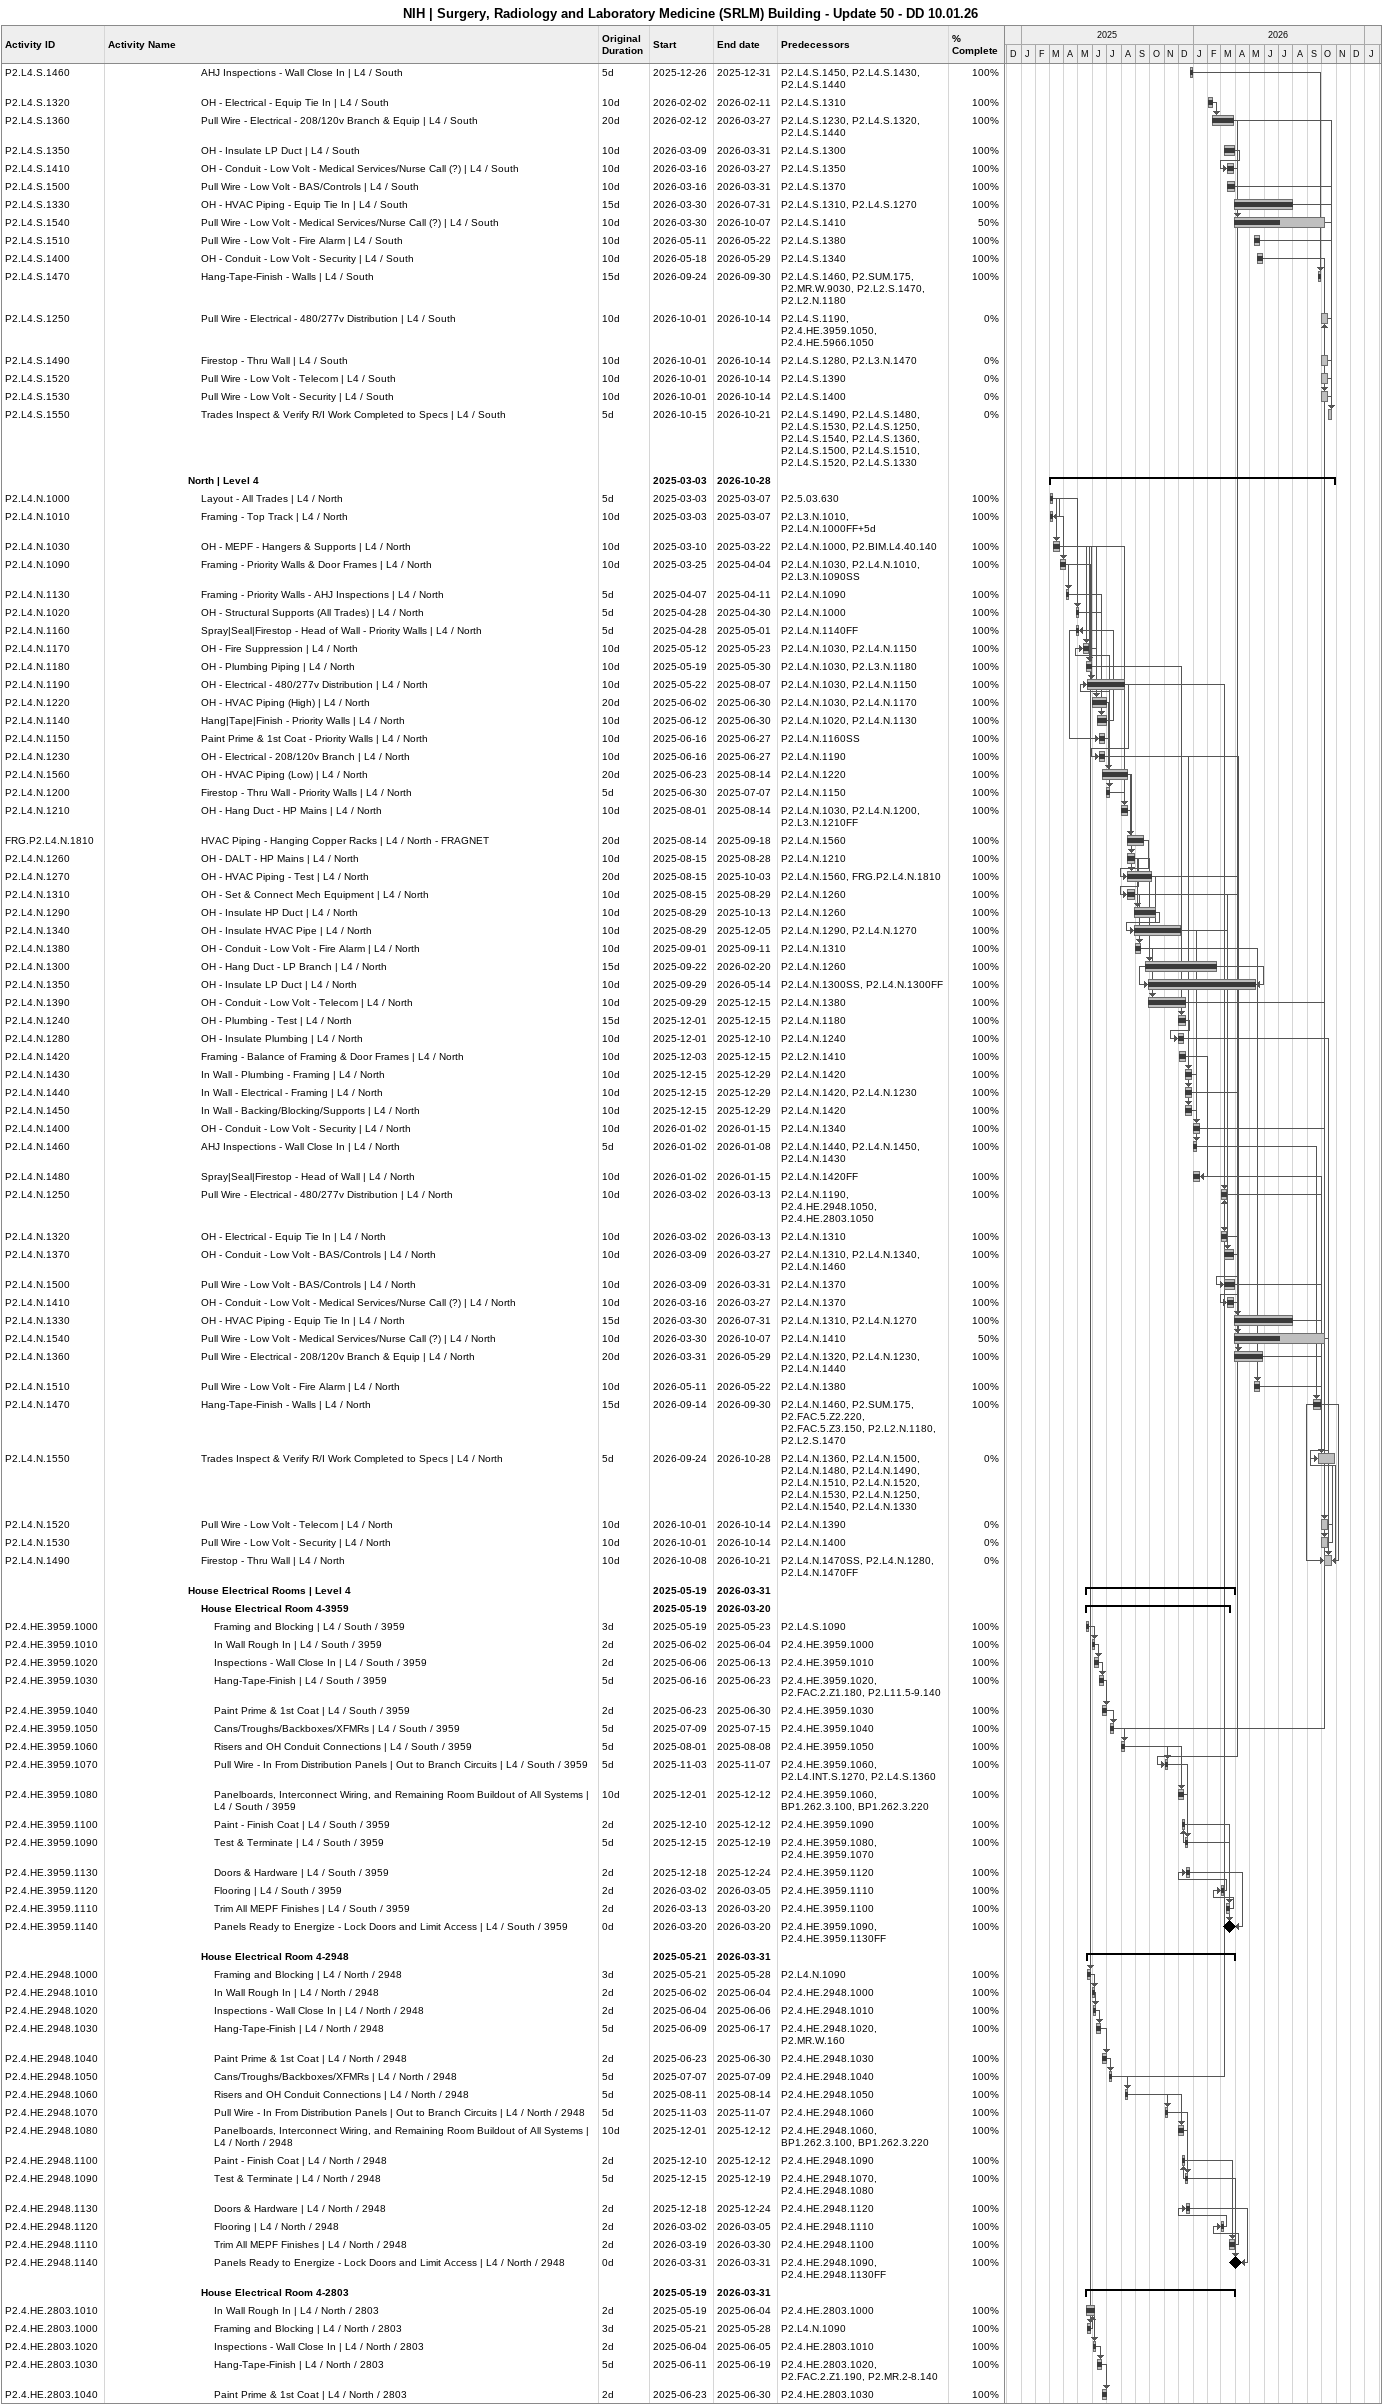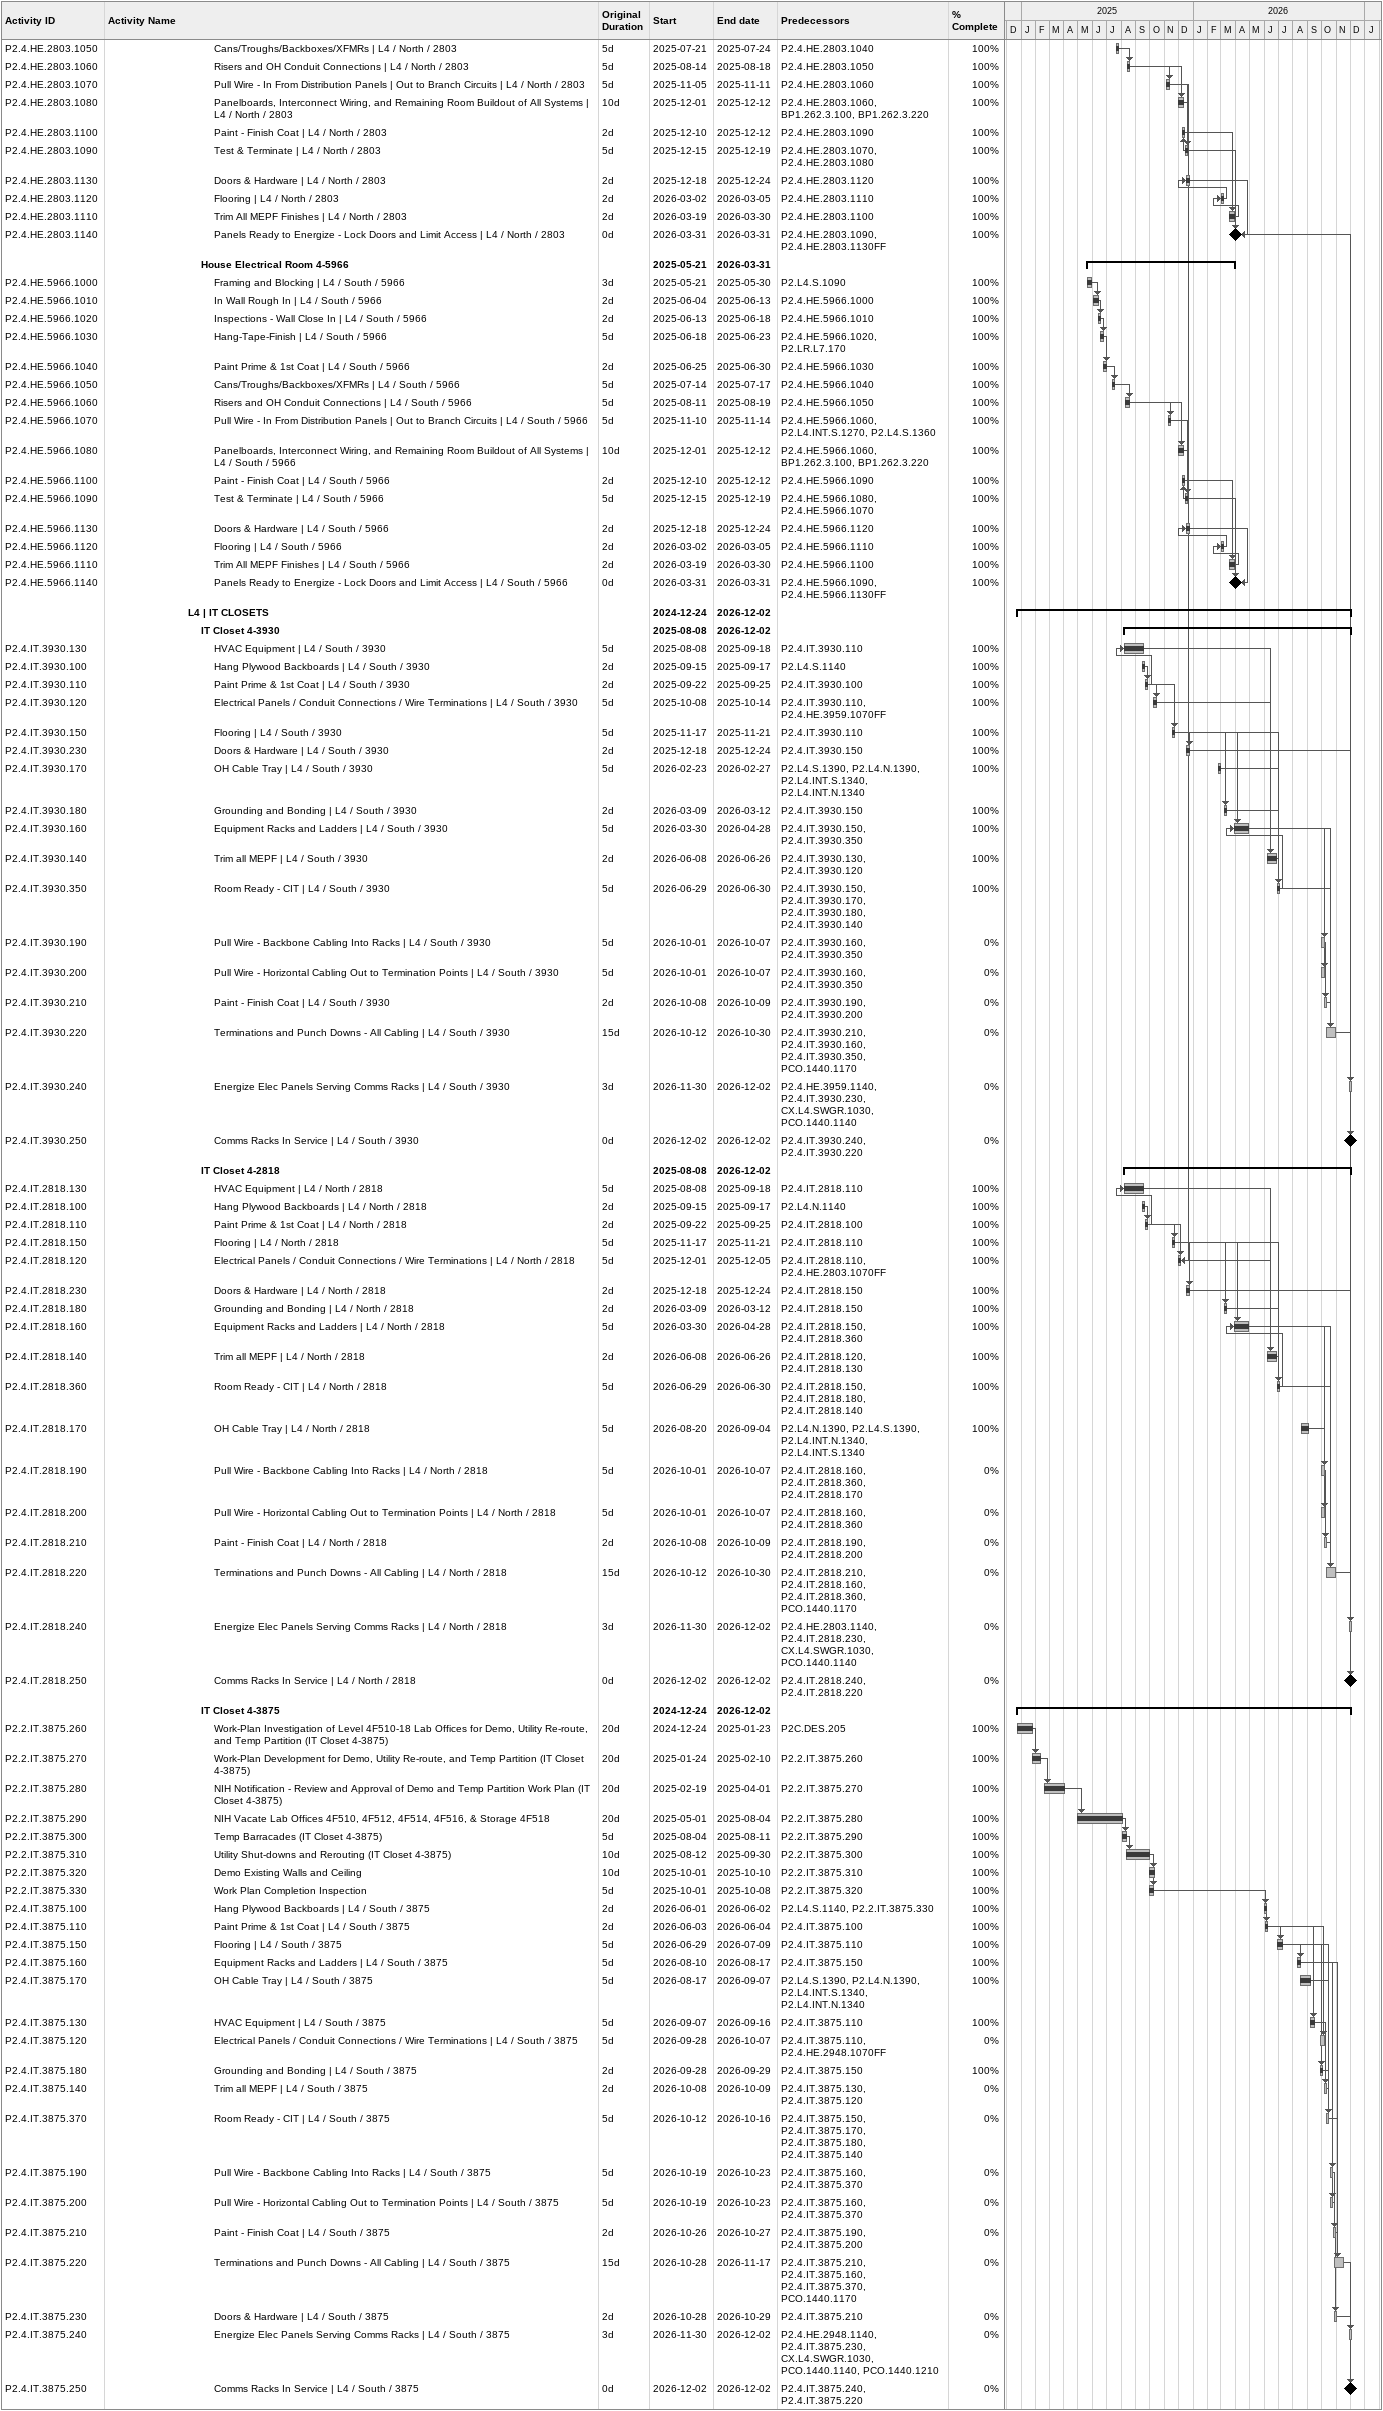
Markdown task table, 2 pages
NIH | Surgery, Radiology and Laboratory Medicine (SRLM) Building - Update 50 - DD 10.01.26

| ID | Level | Task | Original duration | Start | Finish | Predecessors | % complete |
|---|---|---|---|---|---|---|---|
| P2.L4.S.1460 | 8 | AHJ Inspections - Wall Close In \| L4 / South | 5d | 2025-12-26 | 2025-12-31 | P2.L4.S.1450, P2.L4.S.1430, P2.L4.S.1440 | 100 |
| P2.L4.S.1320 | 8 | OH - Electrical - Equip Tie In \| L4 / South | 10d | 2026-02-02 | 2026-02-11 | P2.L4.S.1310 | 100 |
| P2.L4.S.1360 | 8 | Pull Wire - Electrical - 208/120v Branch & Equip \| L4 / South | 20d | 2026-02-12 | 2026-03-27 | P2.L4.S.1230, P2.L4.S.1320, P2.L4.S.1440 | 100 |
| P2.L4.S.1350 | 8 | OH - Insulate LP Duct \| L4 / South | 10d | 2026-03-09 | 2026-03-31 | P2.L4.S.1300 | 100 |
| P2.L4.S.1410 | 8 | OH - Conduit - Low Volt - Medical Services/Nurse Call (?) \| L4 / South | 10d | 2026-03-16 | 2026-03-27 | P2.L4.S.1350 | 100 |
| P2.L4.S.1500 | 8 | Pull Wire - Low Volt - BAS/Controls \| L4 / South | 10d | 2026-03-16 | 2026-03-31 | P2.L4.S.1370 | 100 |
| P2.L4.S.1330 | 8 | OH - HVAC Piping - Equip Tie In \| L4 / South | 15d | 2026-03-30 | 2026-07-31 | P2.L4.S.1310, P2.L4.S.1270 | 100 |
| P2.L4.S.1540 | 8 | Pull Wire - Low Volt - Medical Services/Nurse Call (?) \| L4 / South | 10d | 2026-03-30 | 2026-10-07 | P2.L4.S.1410 | 50 |
| P2.L4.S.1510 | 8 | Pull Wire - Low Volt - Fire Alarm \| L4 / South | 10d | 2026-05-11 | 2026-05-22 | P2.L4.S.1380 | 100 |
| P2.L4.S.1400 | 8 | OH - Conduit - Low Volt - Security \| L4 / South | 10d | 2026-05-18 | 2026-05-29 | P2.L4.S.1340 | 100 |
| P2.L4.S.1470 | 8 | Hang-Tape-Finish - Walls \| L4 / South | 15d | 2026-09-24 | 2026-09-30 | P2.L4.S.1460, P2.SUM.175, P2.MR.W.9030, P2.L2.S.1470, P2.L2.N.1180 | 100 |
| P2.L4.S.1250 | 8 | Pull Wire - Electrical - 480/277v Distribution \| L4 / South | 10d | 2026-10-01 | 2026-10-14 | P2.L4.S.1190, P2.4.HE.3959.1050, P2.4.HE.5966.1050 | 0 |
| P2.L4.S.1490 | 8 | Firestop - Thru Wall \| L4 / South | 10d | 2026-10-01 | 2026-10-14 | P2.L4.S.1280, P2.L3.N.1470 | 0 |
| P2.L4.S.1520 | 8 | Pull Wire - Low Volt - Telecom \| L4 / South | 10d | 2026-10-01 | 2026-10-14 | P2.L4.S.1390 | 0 |
| P2.L4.S.1530 | 8 | Pull Wire - Low Volt - Security \| L4 / South | 10d | 2026-10-01 | 2026-10-14 | P2.L4.S.1400 | 0 |
| P2.L4.S.1550 | 8 | Trades Inspect & Verify R/I Work Completed to Specs \| L4 / South | 5d | 2026-10-15 | 2026-10-21 | P2.L4.S.1490, P2.L4.S.1480, P2.L4.S.1530, P2.L4.S.1250, P2.L4.S.1540, P2.L4.S.1360, P2.L4.S.1500, P2.L4.S.1510, P2.L4.S.1520, P2.L4.S.1330 | 0 |
|  | 7 | **North \| Level 4** |  | 2025-03-03 | 2026-10-28 |  |  |
| P2.L4.N.1000 | 8 | Layout - All Trades \| L4 / North | 5d | 2025-03-03 | 2025-03-07 | P2.5.03.630 | 100 |
| P2.L4.N.1010 | 8 | Framing - Top Track \| L4 / North | 10d | 2025-03-03 | 2025-03-07 | P2.L3.N.1010, P2.L4.N.1000FF+5d | 100 |
| P2.L4.N.1030 | 8 | OH - MEPF - Hangers & Supports \| L4 / North | 10d | 2025-03-10 | 2025-03-22 | P2.L4.N.1000, P2.BIM.L4.40.140 | 100 |
| P2.L4.N.1090 | 8 | Framing - Priority Walls & Door Frames \| L4 / North | 10d | 2025-03-25 | 2025-04-04 | P2.L4.N.1030, P2.L4.N.1010, P2.L3.N.1090SS | 100 |
| P2.L4.N.1130 | 8 | Framing - Priority Walls - AHJ Inspections \| L4 / North | 5d | 2025-04-07 | 2025-04-11 | P2.L4.N.1090 | 100 |
| P2.L4.N.1020 | 8 | OH - Structural Supports (All Trades) \| L4 / North | 5d | 2025-04-28 | 2025-04-30 | P2.L4.N.1000 | 100 |
| P2.L4.N.1160 | 8 | Spray\|Seal\|Firestop - Head of Wall - Priority Walls \| L4 / North | 5d | 2025-04-28 | 2025-05-01 | P2.L4.N.1140FF | 100 |
| P2.L4.N.1170 | 8 | OH - Fire Suppression \| L4 / North | 10d | 2025-05-12 | 2025-05-23 | P2.L4.N.1030, P2.L4.N.1150 | 100 |
| P2.L4.N.1180 | 8 | OH - Plumbing Piping \| L4 / North | 10d | 2025-05-19 | 2025-05-30 | P2.L4.N.1030, P2.L3.N.1180 | 100 |
| P2.L4.N.1190 | 8 | OH - Electrical - 480/277v Distribution \| L4 / North | 10d | 2025-05-22 | 2025-08-07 | P2.L4.N.1030, P2.L4.N.1150 | 100 |
| P2.L4.N.1220 | 8 | OH - HVAC Piping (High) \| L4 / North | 20d | 2025-06-02 | 2025-06-30 | P2.L4.N.1030, P2.L4.N.1170 | 100 |
| P2.L4.N.1140 | 8 | Hang\|Tape\|Finish - Priority Walls \| L4 / North | 10d | 2025-06-12 | 2025-06-30 | P2.L4.N.1020, P2.L4.N.1130 | 100 |
| P2.L4.N.1150 | 8 | Paint Prime & 1st Coat - Priority Walls \| L4 / North | 10d | 2025-06-16 | 2025-06-27 | P2.L4.N.1160SS | 100 |
| P2.L4.N.1230 | 8 | OH - Electrical - 208/120v Branch \| L4 / North | 10d | 2025-06-16 | 2025-06-27 | P2.L4.N.1190 | 100 |
| P2.L4.N.1560 | 8 | OH - HVAC Piping (Low) \| L4 / North | 20d | 2025-06-23 | 2025-08-14 | P2.L4.N.1220 | 100 |
| P2.L4.N.1200 | 8 | Firestop - Thru Wall - Priority Walls \| L4 / North | 5d | 2025-06-30 | 2025-07-07 | P2.L4.N.1150 | 100 |
| P2.L4.N.1210 | 8 | OH - Hang Duct - HP Mains \| L4 / North | 10d | 2025-08-01 | 2025-08-14 | P2.L4.N.1030, P2.L4.N.1200, P2.L3.N.1210FF | 100 |
| FRG.P2.L4.N.1810 | 8 | HVAC Piping - Hanging Copper Racks \| L4 / North - FRAGNET | 20d | 2025-08-14 | 2025-09-18 | P2.L4.N.1560 | 100 |
| P2.L4.N.1260 | 8 | OH - DALT - HP Mains \| L4 / North | 10d | 2025-08-15 | 2025-08-28 | P2.L4.N.1210 | 100 |
| P2.L4.N.1270 | 8 | OH - HVAC Piping - Test \| L4 / North | 20d | 2025-08-15 | 2025-10-03 | P2.L4.N.1560, FRG.P2.L4.N.1810 | 100 |
| P2.L4.N.1310 | 8 | OH - Set & Connect Mech Equipment \| L4 / North | 10d | 2025-08-15 | 2025-08-29 | P2.L4.N.1260 | 100 |
| P2.L4.N.1290 | 8 | OH - Insulate HP Duct \| L4 / North | 10d | 2025-08-29 | 2025-10-13 | P2.L4.N.1260 | 100 |
| P2.L4.N.1340 | 8 | OH - Insulate HVAC Pipe \| L4 / North | 10d | 2025-08-29 | 2025-12-05 | P2.L4.N.1290, P2.L4.N.1270 | 100 |
| P2.L4.N.1380 | 8 | OH - Conduit - Low Volt - Fire Alarm \| L4 / North | 10d | 2025-09-01 | 2025-09-11 | P2.L4.N.1310 | 100 |
| P2.L4.N.1300 | 8 | OH - Hang Duct - LP Branch \| L4 / North | 15d | 2025-09-22 | 2026-02-20 | P2.L4.N.1260 | 100 |
| P2.L4.N.1350 | 8 | OH - Insulate LP Duct \| L4 / North | 10d | 2025-09-29 | 2026-05-14 | P2.L4.N.1300SS, P2.L4.N.1300FF | 100 |
| P2.L4.N.1390 | 8 | OH - Conduit - Low Volt - Telecom \| L4 / North | 10d | 2025-09-29 | 2025-12-15 | P2.L4.N.1380 | 100 |
| P2.L4.N.1240 | 8 | OH - Plumbing - Test \| L4 / North | 15d | 2025-12-01 | 2025-12-15 | P2.L4.N.1180 | 100 |
| P2.L4.N.1280 | 8 | OH - Insulate Plumbing \| L4 / North | 10d | 2025-12-01 | 2025-12-10 | P2.L4.N.1240 | 100 |
| P2.L4.N.1420 | 8 | Framing - Balance of Framing & Door Frames \| L4 / North | 10d | 2025-12-03 | 2025-12-15 | P2.L2.N.1410 | 100 |
| P2.L4.N.1430 | 8 | In Wall - Plumbing - Framing \| L4 / North | 10d | 2025-12-15 | 2025-12-29 | P2.L4.N.1420 | 100 |
| P2.L4.N.1440 | 8 | In Wall - Electrical - Framing \| L4 / North | 10d | 2025-12-15 | 2025-12-29 | P2.L4.N.1420, P2.L4.N.1230 | 100 |
| P2.L4.N.1450 | 8 | In Wall - Backing/Blocking/Supports \| L4 / North | 10d | 2025-12-15 | 2025-12-29 | P2.L4.N.1420 | 100 |
| P2.L4.N.1400 | 8 | OH - Conduit - Low Volt - Security \| L4 / North | 10d | 2026-01-02 | 2026-01-15 | P2.L4.N.1340 | 100 |
| P2.L4.N.1460 | 8 | AHJ Inspections - Wall Close In \| L4 / North | 5d | 2026-01-02 | 2026-01-08 | P2.L4.N.1440, P2.L4.N.1450, P2.L4.N.1430 | 100 |
| P2.L4.N.1480 | 8 | Spray\|Seal\|Firestop - Head of Wall \| L4 / North | 10d | 2026-01-02 | 2026-01-15 | P2.L4.N.1420FF | 100 |
| P2.L4.N.1250 | 8 | Pull Wire - Electrical - 480/277v Distribution \| L4 / North | 10d | 2026-03-02 | 2026-03-13 | P2.L4.N.1190, P2.4.HE.2948.1050, P2.4.HE.2803.1050 | 100 |
| P2.L4.N.1320 | 8 | OH - Electrical - Equip Tie In \| L4 / North | 10d | 2026-03-02 | 2026-03-13 | P2.L4.N.1310 | 100 |
| P2.L4.N.1370 | 8 | OH - Conduit - Low Volt - BAS/Controls \| L4 / North | 10d | 2026-03-09 | 2026-03-27 | P2.L4.N.1310, P2.L4.N.1340, P2.L4.N.1460 | 100 |
| P2.L4.N.1500 | 8 | Pull Wire - Low Volt - BAS/Controls \| L4 / North | 10d | 2026-03-09 | 2026-03-31 | P2.L4.N.1370 | 100 |
| P2.L4.N.1410 | 8 | OH - Conduit - Low Volt - Medical Services/Nurse Call (?) \| L4 / North | 10d | 2026-03-16 | 2026-03-27 | P2.L4.N.1370 | 100 |
| P2.L4.N.1330 | 8 | OH - HVAC Piping - Equip Tie In \| L4 / North | 15d | 2026-03-30 | 2026-07-31 | P2.L4.N.1310, P2.L4.N.1270 | 100 |
| P2.L4.N.1540 | 8 | Pull Wire - Low Volt - Medical Services/Nurse Call (?) \| L4 / North | 10d | 2026-03-30 | 2026-10-07 | P2.L4.N.1410 | 50 |
| P2.L4.N.1360 | 8 | Pull Wire - Electrical - 208/120v Branch & Equip \| L4 / North | 20d | 2026-03-31 | 2026-05-29 | P2.L4.N.1320, P2.L4.N.1230, P2.L4.N.1440 | 100 |
| P2.L4.N.1510 | 8 | Pull Wire - Low Volt - Fire Alarm \| L4 / North | 10d | 2026-05-11 | 2026-05-22 | P2.L4.N.1380 | 100 |
| P2.L4.N.1470 | 8 | Hang-Tape-Finish - Walls \| L4 / North | 15d | 2026-09-14 | 2026-09-30 | P2.L4.N.1460, P2.SUM.175, P2.FAC.5.Z2.220, P2.FAC.5.Z3.150, P2.L2.N.1180, P2.L2.S.1470 | 100 |
| P2.L4.N.1550 | 8 | Trades Inspect & Verify R/I Work Completed to Specs \| L4 / North | 5d | 2026-09-24 | 2026-10-28 | P2.L4.N.1360, P2.L4.N.1500, P2.L4.N.1480, P2.L4.N.1490, P2.L4.N.1510, P2.L4.N.1520, P2.L4.N.1530, P2.L4.N.1250, P2.L4.N.1540, P2.L4.N.1330 | 0 |
| P2.L4.N.1520 | 8 | Pull Wire - Low Volt - Telecom \| L4 / North | 10d | 2026-10-01 | 2026-10-14 | P2.L4.N.1390 | 0 |
| P2.L4.N.1530 | 8 | Pull Wire - Low Volt - Security \| L4 / North | 10d | 2026-10-01 | 2026-10-14 | P2.L4.N.1400 | 0 |
| P2.L4.N.1490 | 8 | Firestop - Thru Wall \| L4 / North | 10d | 2026-10-08 | 2026-10-21 | P2.L4.N.1470SS, P2.L4.N.1280, P2.L4.N.1470FF | 0 |
|  | 7 | **House Electrical Rooms \| Level 4** |  | 2025-05-19 | 2026-03-31 |  |  |
|  | 8 | **House Electrical Room 4-3959** |  | 2025-05-19 | 2026-03-20 |  |  |
| P2.4.HE.3959.1000 | 9 | Framing and Blocking \| L4 / South / 3959 | 3d | 2025-05-19 | 2025-05-23 | P2.L4.S.1090 | 100 |
| P2.4.HE.3959.1010 | 9 | In Wall Rough In \| L4 / South / 3959 | 2d | 2025-06-02 | 2025-06-04 | P2.4.HE.3959.1000 | 100 |
| P2.4.HE.3959.1020 | 9 | Inspections - Wall Close In \| L4 / South / 3959 | 2d | 2025-06-06 | 2025-06-13 | P2.4.HE.3959.1010 | 100 |
| P2.4.HE.3959.1030 | 9 | Hang-Tape-Finish \| L4 / South / 3959 | 5d | 2025-06-16 | 2025-06-23 | P2.4.HE.3959.1020, P2.FAC.2.Z1.180, P2.L11.5-9.140 | 100 |
| P2.4.HE.3959.1040 | 9 | Paint Prime & 1st Coat \| L4 / South / 3959 | 2d | 2025-06-23 | 2025-06-30 | P2.4.HE.3959.1030 | 100 |
| P2.4.HE.3959.1050 | 9 | Cans/Troughs/Backboxes/XFMRs \| L4 / South / 3959 | 5d | 2025-07-09 | 2025-07-15 | P2.4.HE.3959.1040 | 100 |
| P2.4.HE.3959.1060 | 9 | Risers and OH Conduit Connections \| L4 / South / 3959 | 5d | 2025-08-01 | 2025-08-08 | P2.4.HE.3959.1050 | 100 |
| P2.4.HE.3959.1070 | 9 | Pull Wire - In From Distribution Panels \| Out to Branch Circuits \| L4 / South / 3959 | 5d | 2025-11-03 | 2025-11-07 | P2.4.HE.3959.1060, P2.L4.INT.S.1270, P2.L4.S.1360 | 100 |
| P2.4.HE.3959.1080 | 9 | Panelboards, Interconnect Wiring, and Remaining Room Buildout of All Systems \| L4 / South / 3959 | 10d | 2025-12-01 | 2025-12-12 | P2.4.HE.3959.1060, BP1.262.3.100, BP1.262.3.220 | 100 |
| P2.4.HE.3959.1100 | 9 | Paint - Finish Coat \| L4 / South / 3959 | 2d | 2025-12-10 | 2025-12-12 | P2.4.HE.3959.1090 | 100 |
| P2.4.HE.3959.1090 | 9 | Test & Terminate \| L4 / South / 3959 | 5d | 2025-12-15 | 2025-12-19 | P2.4.HE.3959.1080, P2.4.HE.3959.1070 | 100 |
| P2.4.HE.3959.1130 | 9 | Doors & Hardware \| L4 / South / 3959 | 2d | 2025-12-18 | 2025-12-24 | P2.4.HE.3959.1120 | 100 |
| P2.4.HE.3959.1120 | 9 | Flooring \| L4 / South / 3959 | 2d | 2026-03-02 | 2026-03-05 | P2.4.HE.3959.1110 | 100 |
| P2.4.HE.3959.1110 | 9 | Trim All MEPF Finishes \| L4 / South / 3959 | 2d | 2026-03-13 | 2026-03-20 | P2.4.HE.3959.1100 | 100 |
| P2.4.HE.3959.1140 | 9 | Panels Ready to Energize - Lock Doors and Limit Access \| L4 / South / 3959 | 0d | 2026-03-20 | 2026-03-20 | P2.4.HE.3959.1090, P2.4.HE.3959.1130FF | 100 |
|  | 8 | **House Electrical Room 4-2948** |  | 2025-05-21 | 2026-03-31 |  |  |
| P2.4.HE.2948.1000 | 9 | Framing and Blocking \| L4 / North / 2948 | 3d | 2025-05-21 | 2025-05-28 | P2.L4.N.1090 | 100 |
| P2.4.HE.2948.1010 | 9 | In Wall Rough In \| L4 / North / 2948 | 2d | 2025-06-02 | 2025-06-04 | P2.4.HE.2948.1000 | 100 |
| P2.4.HE.2948.1020 | 9 | Inspections - Wall Close In \| L4 / North / 2948 | 2d | 2025-06-04 | 2025-06-06 | P2.4.HE.2948.1010 | 100 |
| P2.4.HE.2948.1030 | 9 | Hang-Tape-Finish \| L4 / North / 2948 | 5d | 2025-06-09 | 2025-06-17 | P2.4.HE.2948.1020, P2.MR.W.160 | 100 |
| P2.4.HE.2948.1040 | 9 | Paint Prime & 1st Coat \| L4 / North / 2948 | 2d | 2025-06-23 | 2025-06-30 | P2.4.HE.2948.1030 | 100 |
| P2.4.HE.2948.1050 | 9 | Cans/Troughs/Backboxes/XFMRs \| L4 / North / 2948 | 5d | 2025-07-07 | 2025-07-09 | P2.4.HE.2948.1040 | 100 |
| P2.4.HE.2948.1060 | 9 | Risers and OH Conduit Connections \| L4 / North / 2948 | 5d | 2025-08-11 | 2025-08-14 | P2.4.HE.2948.1050 | 100 |
| P2.4.HE.2948.1070 | 9 | Pull Wire - In From Distribution Panels \| Out to Branch Circuits \| L4 / North / 2948 | 5d | 2025-11-03 | 2025-11-07 | P2.4.HE.2948.1060 | 100 |
| P2.4.HE.2948.1080 | 9 | Panelboards, Interconnect Wiring, and Remaining Room Buildout of All Systems \| L4 / North / 2948 | 10d | 2025-12-01 | 2025-12-12 | P2.4.HE.2948.1060, BP1.262.3.100, BP1.262.3.220 | 100 |
| P2.4.HE.2948.1100 | 9 | Paint - Finish Coat \| L4 / North / 2948 | 2d | 2025-12-10 | 2025-12-12 | P2.4.HE.2948.1090 | 100 |
| P2.4.HE.2948.1090 | 9 | Test & Terminate \| L4 / North / 2948 | 5d | 2025-12-15 | 2025-12-19 | P2.4.HE.2948.1070, P2.4.HE.2948.1080 | 100 |
| P2.4.HE.2948.1130 | 9 | Doors & Hardware \| L4 / North / 2948 | 2d | 2025-12-18 | 2025-12-24 | P2.4.HE.2948.1120 | 100 |
| P2.4.HE.2948.1120 | 9 | Flooring \| L4 / North / 2948 | 2d | 2026-03-02 | 2026-03-05 | P2.4.HE.2948.1110 | 100 |
| P2.4.HE.2948.1110 | 9 | Trim All MEPF Finishes \| L4 / North / 2948 | 2d | 2026-03-19 | 2026-03-30 | P2.4.HE.2948.1100 | 100 |
| P2.4.HE.2948.1140 | 9 | Panels Ready to Energize - Lock Doors and Limit Access \| L4 / North / 2948 | 0d | 2026-03-31 | 2026-03-31 | P2.4.HE.2948.1090, P2.4.HE.2948.1130FF | 100 |
|  | 8 | **House Electrical Room 4-2803** |  | 2025-05-19 | 2026-03-31 |  |  |
| P2.4.HE.2803.1010 | 9 | In Wall Rough In \| L4 / North / 2803 | 2d | 2025-05-19 | 2025-06-04 | P2.4.HE.2803.1000 | 100 |
| P2.4.HE.2803.1000 | 9 | Framing and Blocking \| L4 / North / 2803 | 3d | 2025-05-21 | 2025-05-28 | P2.L4.N.1090 | 100 |
| P2.4.HE.2803.1020 | 9 | Inspections - Wall Close In \| L4 / North / 2803 | 2d | 2025-06-04 | 2025-06-05 | P2.4.HE.2803.1010 | 100 |
| P2.4.HE.2803.1030 | 9 | Hang-Tape-Finish \| L4 / North / 2803 | 5d | 2025-06-11 | 2025-06-19 | P2.4.HE.2803.1020, P2.FAC.2.Z1.190, P2.MR.2-8.140 | 100 |
| P2.4.HE.2803.1040 | 9 | Paint Prime & 1st Coat \| L4 / North / 2803 | 2d | 2025-06-23 | 2025-06-30 | P2.4.HE.2803.1030 | 100 |
| P2.4.HE.2803.1050 | 9 | Cans/Troughs/Backboxes/XFMRs \| L4 / North / 2803 | 5d | 2025-07-21 | 2025-07-24 | P2.4.HE.2803.1040 | 100 |
| P2.4.HE.2803.1060 | 9 | Risers and OH Conduit Connections \| L4 / North / 2803 | 5d | 2025-08-14 | 2025-08-18 | P2.4.HE.2803.1050 | 100 |
| P2.4.HE.2803.1070 | 9 | Pull Wire - In From Distribution Panels \| Out to Branch Circuits \| L4 / North / 2803 | 5d | 2025-11-05 | 2025-11-11 | P2.4.HE.2803.1060 | 100 |
| P2.4.HE.2803.1080 | 9 | Panelboards, Interconnect Wiring, and Remaining Room Buildout of All Systems \| L4 / North / 2803 | 10d | 2025-12-01 | 2025-12-12 | P2.4.HE.2803.1060, BP1.262.3.100, BP1.262.3.220 | 100 |
| P2.4.HE.2803.1100 | 9 | Paint - Finish Coat \| L4 / North / 2803 | 2d | 2025-12-10 | 2025-12-12 | P2.4.HE.2803.1090 | 100 |
| P2.4.HE.2803.1090 | 9 | Test & Terminate \| L4 / North / 2803 | 5d | 2025-12-15 | 2025-12-19 | P2.4.HE.2803.1070, P2.4.HE.2803.1080 | 100 |
| P2.4.HE.2803.1130 | 9 | Doors & Hardware \| L4 / North / 2803 | 2d | 2025-12-18 | 2025-12-24 | P2.4.HE.2803.1120 | 100 |
| P2.4.HE.2803.1120 | 9 | Flooring \| L4 / North / 2803 | 2d | 2026-03-02 | 2026-03-05 | P2.4.HE.2803.1110 | 100 |
| P2.4.HE.2803.1110 | 9 | Trim All MEPF Finishes \| L4 / North / 2803 | 2d | 2026-03-19 | 2026-03-30 | P2.4.HE.2803.1100 | 100 |
| P2.4.HE.2803.1140 | 9 | Panels Ready to Energize - Lock Doors and Limit Access \| L4 / North / 2803 | 0d | 2026-03-31 | 2026-03-31 | P2.4.HE.2803.1090, P2.4.HE.2803.1130FF | 100 |
|  | 8 | **House Electrical Room 4-5966** |  | 2025-05-21 | 2026-03-31 |  |  |
| P2.4.HE.5966.1000 | 9 | Framing and Blocking \| L4 / South / 5966 | 3d | 2025-05-21 | 2025-05-30 | P2.L4.S.1090 | 100 |
| P2.4.HE.5966.1010 | 9 | In Wall Rough In \| L4 / South / 5966 | 2d | 2025-06-04 | 2025-06-13 | P2.4.HE.5966.1000 | 100 |
| P2.4.HE.5966.1020 | 9 | Inspections - Wall Close In \| L4 / South / 5966 | 2d | 2025-06-13 | 2025-06-18 | P2.4.HE.5966.1010 | 100 |
| P2.4.HE.5966.1030 | 9 | Hang-Tape-Finish \| L4 / South / 5966 | 5d | 2025-06-18 | 2025-06-23 | P2.4.HE.5966.1020, P2.LR.L7.170 | 100 |
| P2.4.HE.5966.1040 | 9 | Paint Prime & 1st Coat \| L4 / South / 5966 | 2d | 2025-06-25 | 2025-06-30 | P2.4.HE.5966.1030 | 100 |
| P2.4.HE.5966.1050 | 9 | Cans/Troughs/Backboxes/XFMRs \| L4 / South / 5966 | 5d | 2025-07-14 | 2025-07-17 | P2.4.HE.5966.1040 | 100 |
| P2.4.HE.5966.1060 | 9 | Risers and OH Conduit Connections \| L4 / South / 5966 | 5d | 2025-08-11 | 2025-08-19 | P2.4.HE.5966.1050 | 100 |
| P2.4.HE.5966.1070 | 9 | Pull Wire - In From Distribution Panels \| Out to Branch Circuits \| L4 / South / 5966 | 5d | 2025-11-10 | 2025-11-14 | P2.4.HE.5966.1060, P2.L4.INT.S.1270, P2.L4.S.1360 | 100 |
| P2.4.HE.5966.1080 | 9 | Panelboards, Interconnect Wiring, and Remaining Room Buildout of All Systems \| L4 / South / 5966 | 10d | 2025-12-01 | 2025-12-12 | P2.4.HE.5966.1060, BP1.262.3.100, BP1.262.3.220 | 100 |
| P2.4.HE.5966.1100 | 9 | Paint - Finish Coat \| L4 / South / 5966 | 2d | 2025-12-10 | 2025-12-12 | P2.4.HE.5966.1090 | 100 |
| P2.4.HE.5966.1090 | 9 | Test & Terminate \| L4 / South / 5966 | 5d | 2025-12-15 | 2025-12-19 | P2.4.HE.5966.1080, P2.4.HE.5966.1070 | 100 |
| P2.4.HE.5966.1130 | 9 | Doors & Hardware \| L4 / South / 5966 | 2d | 2025-12-18 | 2025-12-24 | P2.4.HE.5966.1120 | 100 |
| P2.4.HE.5966.1120 | 9 | Flooring \| L4 / South / 5966 | 2d | 2026-03-02 | 2026-03-05 | P2.4.HE.5966.1110 | 100 |
| P2.4.HE.5966.1110 | 9 | Trim All MEPF Finishes \| L4 / South / 5966 | 2d | 2026-03-19 | 2026-03-30 | P2.4.HE.5966.1100 | 100 |
| P2.4.HE.5966.1140 | 9 | Panels Ready to Energize - Lock Doors and Limit Access \| L4 / South / 5966 | 0d | 2026-03-31 | 2026-03-31 | P2.4.HE.5966.1090, P2.4.HE.5966.1130FF | 100 |
|  | 7 | **L4 \| IT CLOSETS** |  | 2024-12-24 | 2026-12-02 |  |  |
|  | 8 | **IT Closet 4-3930** |  | 2025-08-08 | 2026-12-02 |  |  |
| P2.4.IT.3930.130 | 9 | HVAC Equipment \| L4 / South / 3930 | 5d | 2025-08-08 | 2025-09-18 | P2.4.IT.3930.110 | 100 |
| P2.4.IT.3930.100 | 9 | Hang Plywood Backboards \| L4 / South / 3930 | 2d | 2025-09-15 | 2025-09-17 | P2.L4.S.1140 | 100 |
| P2.4.IT.3930.110 | 9 | Paint Prime & 1st Coat \| L4 / South / 3930 | 2d | 2025-09-22 | 2025-09-25 | P2.4.IT.3930.100 | 100 |
| P2.4.IT.3930.120 | 9 | Electrical Panels / Conduit Connections / Wire Terminations \| L4 / South / 3930 | 5d | 2025-10-08 | 2025-10-14 | P2.4.IT.3930.110, P2.4.HE.3959.1070FF | 100 |
| P2.4.IT.3930.150 | 9 | Flooring \| L4 / South / 3930 | 5d | 2025-11-17 | 2025-11-21 | P2.4.IT.3930.110 | 100 |
| P2.4.IT.3930.230 | 9 | Doors & Hardware \| L4 / South / 3930 | 2d | 2025-12-18 | 2025-12-24 | P2.4.IT.3930.150 | 100 |
| P2.4.IT.3930.170 | 9 | OH Cable Tray \| L4 / South / 3930 | 5d | 2026-02-23 | 2026-02-27 | P2.L4.S.1390, P2.L4.N.1390, P2.L4.INT.S.1340, P2.L4.INT.N.1340 | 100 |
| P2.4.IT.3930.180 | 9 | Grounding and Bonding \| L4 / South / 3930 | 2d | 2026-03-09 | 2026-03-12 | P2.4.IT.3930.150 | 100 |
| P2.4.IT.3930.160 | 9 | Equipment Racks and Ladders \| L4 / South / 3930 | 5d | 2026-03-30 | 2026-04-28 | P2.4.IT.3930.150, P2.4.IT.3930.350 | 100 |
| P2.4.IT.3930.140 | 9 | Trim all MEPF \| L4 / South / 3930 | 2d | 2026-06-08 | 2026-06-26 | P2.4.IT.3930.130, P2.4.IT.3930.120 | 100 |
| P2.4.IT.3930.350 | 9 | Room Ready - CIT \| L4 / South / 3930 | 5d | 2026-06-29 | 2026-06-30 | P2.4.IT.3930.150, P2.4.IT.3930.170, P2.4.IT.3930.180, P2.4.IT.3930.140 | 100 |
| P2.4.IT.3930.190 | 9 | Pull Wire - Backbone Cabling Into Racks \| L4 / South / 3930 | 5d | 2026-10-01 | 2026-10-07 | P2.4.IT.3930.160, P2.4.IT.3930.350 | 0 |
| P2.4.IT.3930.200 | 9 | Pull Wire - Horizontal Cabling Out to Termination Points \| L4 / South / 3930 | 5d | 2026-10-01 | 2026-10-07 | P2.4.IT.3930.160, P2.4.IT.3930.350 | 0 |
| P2.4.IT.3930.210 | 9 | Paint - Finish Coat \| L4 / South / 3930 | 2d | 2026-10-08 | 2026-10-09 | P2.4.IT.3930.190, P2.4.IT.3930.200 | 0 |
| P2.4.IT.3930.220 | 9 | Terminations and Punch Downs - All Cabling \| L4 / South / 3930 | 15d | 2026-10-12 | 2026-10-30 | P2.4.IT.3930.210, P2.4.IT.3930.160, P2.4.IT.3930.350, PCO.1440.1170 | 0 |
| P2.4.IT.3930.240 | 9 | Energize Elec Panels Serving Comms Racks \| L4 / South / 3930 | 3d | 2026-11-30 | 2026-12-02 | P2.4.HE.3959.1140, P2.4.IT.3930.230, CX.L4.SWGR.1030, PCO.1440.1140 | 0 |
| P2.4.IT.3930.250 | 9 | Comms Racks In Service \| L4 / South / 3930 | 0d | 2026-12-02 | 2026-12-02 | P2.4.IT.3930.240, P2.4.IT.3930.220 | 0 |
|  | 8 | **IT Closet 4-2818** |  | 2025-08-08 | 2026-12-02 |  |  |
| P2.4.IT.2818.130 | 9 | HVAC Equipment \| L4 / North / 2818 | 5d | 2025-08-08 | 2025-09-18 | P2.4.IT.2818.110 | 100 |
| P2.4.IT.2818.100 | 9 | Hang Plywood Backboards \| L4 / North / 2818 | 2d | 2025-09-15 | 2025-09-17 | P2.L4.N.1140 | 100 |
| P2.4.IT.2818.110 | 9 | Paint Prime & 1st Coat \| L4 / North / 2818 | 2d | 2025-09-22 | 2025-09-25 | P2.4.IT.2818.100 | 100 |
| P2.4.IT.2818.150 | 9 | Flooring \| L4 / North / 2818 | 5d | 2025-11-17 | 2025-11-21 | P2.4.IT.2818.110 | 100 |
| P2.4.IT.2818.120 | 9 | Electrical Panels / Conduit Connections / Wire Terminations \| L4 / North / 2818 | 5d | 2025-12-01 | 2025-12-05 | P2.4.IT.2818.110, P2.4.HE.2803.1070FF | 100 |
| P2.4.IT.2818.230 | 9 | Doors & Hardware \| L4 / North / 2818 | 2d | 2025-12-18 | 2025-12-24 | P2.4.IT.2818.150 | 100 |
| P2.4.IT.2818.180 | 9 | Grounding and Bonding \| L4 / North / 2818 | 2d | 2026-03-09 | 2026-03-12 | P2.4.IT.2818.150 | 100 |
| P2.4.IT.2818.160 | 9 | Equipment Racks and Ladders \| L4 / North / 2818 | 5d | 2026-03-30 | 2026-04-28 | P2.4.IT.2818.150, P2.4.IT.2818.360 | 100 |
| P2.4.IT.2818.140 | 9 | Trim all MEPF \| L4 / North / 2818 | 2d | 2026-06-08 | 2026-06-26 | P2.4.IT.2818.120, P2.4.IT.2818.130 | 100 |
| P2.4.IT.2818.360 | 9 | Room Ready - CIT \| L4 / North / 2818 | 5d | 2026-06-29 | 2026-06-30 | P2.4.IT.2818.150, P2.4.IT.2818.180, P2.4.IT.2818.140 | 100 |
| P2.4.IT.2818.170 | 9 | OH Cable Tray \| L4 / North / 2818 | 5d | 2026-08-20 | 2026-09-04 | P2.L4.N.1390, P2.L4.S.1390, P2.L4.INT.N.1340, P2.L4.INT.S.1340 | 100 |
| P2.4.IT.2818.190 | 9 | Pull Wire - Backbone Cabling Into Racks \| L4 / North / 2818 | 5d | 2026-10-01 | 2026-10-07 | P2.4.IT.2818.160, P2.4.IT.2818.360, P2.4.IT.2818.170 | 0 |
| P2.4.IT.2818.200 | 9 | Pull Wire - Horizontal Cabling Out to Termination Points \| L4 / North / 2818 | 5d | 2026-10-01 | 2026-10-07 | P2.4.IT.2818.160, P2.4.IT.2818.360 | 0 |
| P2.4.IT.2818.210 | 9 | Paint - Finish Coat \| L4 / North / 2818 | 2d | 2026-10-08 | 2026-10-09 | P2.4.IT.2818.190, P2.4.IT.2818.200 | 0 |
| P2.4.IT.2818.220 | 9 | Terminations and Punch Downs - All Cabling \| L4 / North / 2818 | 15d | 2026-10-12 | 2026-10-30 | P2.4.IT.2818.210, P2.4.IT.2818.160, P2.4.IT.2818.360, PCO.1440.1170 | 0 |
| P2.4.IT.2818.240 | 9 | Energize Elec Panels Serving Comms Racks \| L4 / North / 2818 | 3d | 2026-11-30 | 2026-12-02 | P2.4.HE.2803.1140, P2.4.IT.2818.230, CX.L4.SWGR.1030, PCO.1440.1140 | 0 |
| P2.4.IT.2818.250 | 9 | Comms Racks In Service \| L4 / North / 2818 | 0d | 2026-12-02 | 2026-12-02 | P2.4.IT.2818.240, P2.4.IT.2818.220 | 0 |
|  | 8 | **IT Closet 4-3875** |  | 2024-12-24 | 2026-12-02 |  |  |
| P2.2.IT.3875.260 | 9 | Work-Plan Investigation of Level 4F510-18 Lab Offices for Demo, Utility Re-route, and Temp Partition (IT Closet 4-3875) | 20d | 2024-12-24 | 2025-01-23 | P2C.DES.205 | 100 |
| P2.2.IT.3875.270 | 9 | Work-Plan Development for Demo, Utility Re-route, and Temp Partition (IT Closet 4-3875) | 20d | 2025-01-24 | 2025-02-10 | P2.2.IT.3875.260 | 100 |
| P2.2.IT.3875.280 | 9 | NIH Notification - Review and Approval of Demo and Temp Partition Work Plan (IT Closet 4-3875) | 20d | 2025-02-19 | 2025-04-01 | P2.2.IT.3875.270 | 100 |
| P2.2.IT.3875.290 | 9 | NIH Vacate Lab Offices 4F510, 4F512, 4F514, 4F516, & Storage 4F518 | 20d | 2025-05-01 | 2025-08-04 | P2.2.IT.3875.280 | 100 |
| P2.2.IT.3875.300 | 9 | Temp Barracades (IT Closet 4-3875) | 5d | 2025-08-04 | 2025-08-11 | P2.2.IT.3875.290 | 100 |
| P2.2.IT.3875.310 | 9 | Utility Shut-downs and Rerouting (IT Closet 4-3875) | 10d | 2025-08-12 | 2025-09-30 | P2.2.IT.3875.300 | 100 |
| P2.2.IT.3875.320 | 9 | Demo Existing Walls and Ceiling | 10d | 2025-10-01 | 2025-10-10 | P2.2.IT.3875.310 | 100 |
| P2.2.IT.3875.330 | 9 | Work Plan Completion Inspection | 5d | 2025-10-01 | 2025-10-08 | P2.2.IT.3875.320 | 100 |
| P2.4.IT.3875.100 | 9 | Hang Plywood Backboards \| L4 / South / 3875 | 2d | 2026-06-01 | 2026-06-02 | P2.L4.S.1140, P2.2.IT.3875.330 | 100 |
| P2.4.IT.3875.110 | 9 | Paint Prime & 1st Coat \| L4 / South / 3875 | 2d | 2026-06-03 | 2026-06-04 | P2.4.IT.3875.100 | 100 |
| P2.4.IT.3875.150 | 9 | Flooring \| L4 / South / 3875 | 5d | 2026-06-29 | 2026-07-09 | P2.4.IT.3875.110 | 100 |
| P2.4.IT.3875.160 | 9 | Equipment Racks and Ladders \| L4 / South / 3875 | 5d | 2026-08-10 | 2026-08-17 | P2.4.IT.3875.150 | 100 |
| P2.4.IT.3875.170 | 9 | OH Cable Tray \| L4 / South / 3875 | 5d | 2026-08-17 | 2026-09-07 | P2.L4.S.1390, P2.L4.N.1390, P2.L4.INT.S.1340, P2.L4.INT.N.1340 | 100 |
| P2.4.IT.3875.130 | 9 | HVAC Equipment \| L4 / South / 3875 | 5d | 2026-09-07 | 2026-09-16 | P2.4.IT.3875.110 | 100 |
| P2.4.IT.3875.120 | 9 | Electrical Panels / Conduit Connections / Wire Terminations \| L4 / South / 3875 | 5d | 2026-09-28 | 2026-10-07 | P2.4.IT.3875.110, P2.4.HE.2948.1070FF | 0 |
| P2.4.IT.3875.180 | 9 | Grounding and Bonding \| L4 / South / 3875 | 2d | 2026-09-28 | 2026-09-29 | P2.4.IT.3875.150 | 100 |
| P2.4.IT.3875.140 | 9 | Trim all MEPF \| L4 / South / 3875 | 2d | 2026-10-08 | 2026-10-09 | P2.4.IT.3875.130, P2.4.IT.3875.120 | 0 |
| P2.4.IT.3875.370 | 9 | Room Ready - CIT \| L4 / South / 3875 | 5d | 2026-10-12 | 2026-10-16 | P2.4.IT.3875.150, P2.4.IT.3875.170, P2.4.IT.3875.180, P2.4.IT.3875.140 | 0 |
| P2.4.IT.3875.190 | 9 | Pull Wire - Backbone Cabling Into Racks \| L4 / South / 3875 | 5d | 2026-10-19 | 2026-10-23 | P2.4.IT.3875.160, P2.4.IT.3875.370 | 0 |
| P2.4.IT.3875.200 | 9 | Pull Wire - Horizontal Cabling Out to Termination Points \| L4 / South / 3875 | 5d | 2026-10-19 | 2026-10-23 | P2.4.IT.3875.160, P2.4.IT.3875.370 | 0 |
| P2.4.IT.3875.210 | 9 | Paint - Finish Coat \| L4 / South / 3875 | 2d | 2026-10-26 | 2026-10-27 | P2.4.IT.3875.190, P2.4.IT.3875.200 | 0 |
| P2.4.IT.3875.220 | 9 | Terminations and Punch Downs - All Cabling \| L4 / South / 3875 | 15d | 2026-10-28 | 2026-11-17 | P2.4.IT.3875.210, P2.4.IT.3875.160, P2.4.IT.3875.370, PCO.1440.1170 | 0 |
| P2.4.IT.3875.230 | 9 | Doors & Hardware \| L4 / South / 3875 | 2d | 2026-10-28 | 2026-10-29 | P2.4.IT.3875.210 | 0 |
| P2.4.IT.3875.240 | 9 | Energize Elec Panels Serving Comms Racks \| L4 / South / 3875 | 3d | 2026-11-30 | 2026-12-02 | P2.4.HE.2948.1140, P2.4.IT.3875.230, CX.L4.SWGR.1030, PCO.1440.1140, PCO.1440.1210 | 0 |
| P2.4.IT.3875.250 | 9 | Comms Racks In Service \| L4 / South / 3875 | 0d | 2026-12-02 | 2026-12-02 | P2.4.IT.3875.240, P2.4.IT.3875.220 | 0 |
